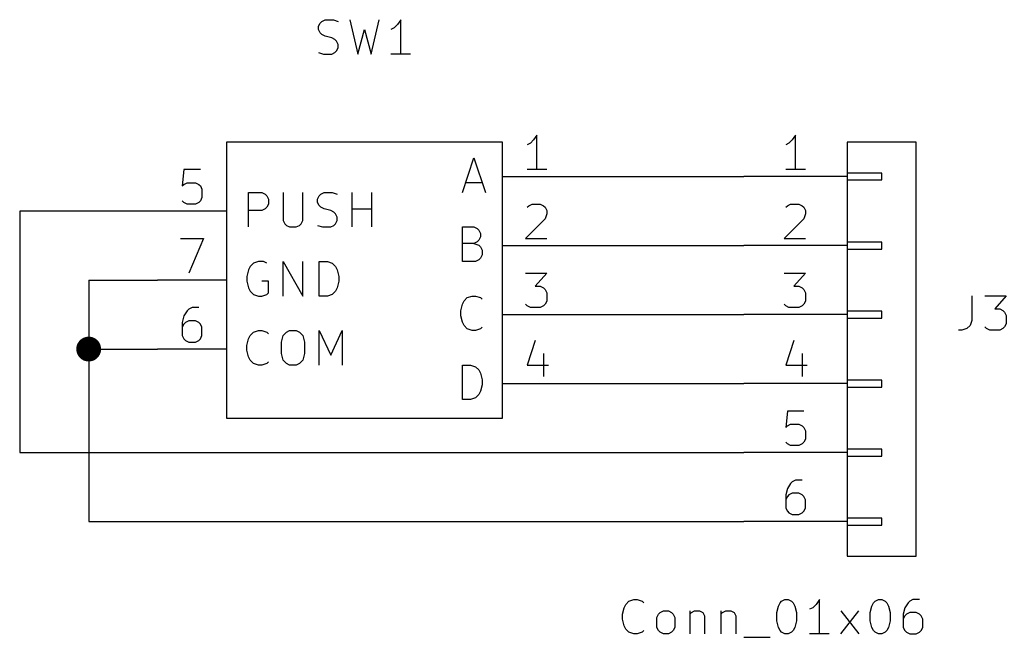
# Model space of a CAD drawing. Extents: x 2.13 to 7.05, y -4.22 to -1.47.
# Drawn here: x 2.6 to 4.031, y -4.218 to -3.323 of the extents above; entities that cross this region are included whole.
import ezdxf

# ---------------------------------------------------------------- set-up
doc = ezdxf.new("R2010")
doc.units = 0
doc.header["$MEASUREMENT"] = 0
doc.layers.add('BLACK', color=7, linetype='CONTINUOUS')

msp = doc.modelspace()

# ---------------------------------------------------------------- linework, layer by layer
at = {"layer": 'BLACK', "linetype": 'CONTINUOUS'}
for p, q in [((3.0333, -3.3323), (3.0357, -3.3276)), ((3.0333, -3.3371), (3.0333, -3.3323)), ((3.0357, -3.3276), (3.0381, -3.3252)), ((3.0381, -3.3252), (3.0429, -3.3228)), ((3.0429, -3.3228), (3.0548, -3.3228)), ((3.0548, -3.3228), (3.0619, -3.3252)), ((3.0786, -3.3228), (3.0905, -3.3728)), ((3.1095, -3.3728), (3.1214, -3.3228)), ((3.1476, -3.3299), (3.1429, -3.3347)), ((3.1524, -3.3228), (3.1476, -3.3299)), ((3.1524, -3.3728), (3.1524, -3.3228)), ((3.0357, -3.3419), (3.0333, -3.3371)), ((3.0381, -3.3442), (3.0357, -3.3419)), ((3.0429, -3.3466), (3.0381, -3.3442)), ((3.0524, -3.349), (3.0429, -3.3466)), ((3.0905, -3.3728), (3.1, -3.3371)), ((3.1, -3.3371), (3.1095, -3.3728)), ((3.1429, -3.3347), (3.1381, -3.3371)), ((3.0571, -3.3514), (3.0524, -3.349)), ((3.0595, -3.3538), (3.0571, -3.3514)), ((3.0619, -3.3585), (3.0595, -3.3538)), ((3.0619, -3.3633), (3.0619, -3.3585)), ((3.0333, -3.3704), (3.0405, -3.3728)), ((3.0405, -3.3728), (3.0524, -3.3728)), ((3.0524, -3.3728), (3.0571, -3.3704)), ((3.0571, -3.3704), (3.0595, -3.368)), ((3.0595, -3.368), (3.0619, -3.3633)), ((3.1667, -3.3728), (3.1381, -3.3728)), ((3.35, -3.4899), (3.3452, -3.497)), ((3.35, -3.5399), (3.35, -3.4899)), ((3.725, -3.4899), (3.7202, -3.497)), ((3.725, -3.5399), (3.725, -3.4899)), ((2.9, -3.5), (2.9, -3.9)), ((3.3, -3.5), (2.9, -3.5)), ((3.3, -3.9), (3.3, -3.5)), ((3.3405, -3.5018), (3.3357, -3.5042)), ((3.3452, -3.497), (3.3405, -3.5018)), ((3.7155, -3.5018), (3.7107, -3.5042)), ((3.7202, -3.497), (3.7155, -3.5018)), ((3.8, -3.5), (3.8, -4.1)), ((3.9, -3.5), (3.8, -3.5)), ((3.9, -4.1), (3.9, -3.5)), ((3.2419, -3.5731), (3.2586, -3.5231)), ((3.2586, -3.5231), (3.2752, -3.5731)), ((2.8381, -3.5399), (2.8357, -3.5637)), ((2.8619, -3.5399), (2.8381, -3.5399)), ((3.3643, -3.5399), (3.3357, -3.5399)), ((3.7393, -3.5399), (3.7107, -3.5399)), ((3.8, -3.545), (3.8, -3.555)), ((3.85, -3.545), (3.8, -3.545)), ((3.85, -3.555), (3.85, -3.545)), ((2.8357, -3.5637), (2.8381, -3.5613)), ((2.8381, -3.5613), (2.8429, -3.5589)), ((2.8429, -3.5589), (2.8548, -3.5589)), ((2.8548, -3.5589), (2.8595, -3.5613)), ((2.8595, -3.5613), (2.8619, -3.5637)), ((3.2467, -3.5588), (3.2705, -3.5588)), ((3.3, -3.55), (3.4, -3.55)), ((3.4, -3.55), (3.65, -3.55)), ((3.8, -3.55), (3.65, -3.55)), ((3.8, -3.555), (3.85, -3.555)), ((2.8619, -3.5637), (2.8643, -3.5684)), ((2.8643, -3.5684), (2.8643, -3.5804)), ((2.9319, -3.6231), (2.9319, -3.5731)), ((2.9319, -3.5731), (2.9509, -3.5731)), ((2.9509, -3.5731), (2.9557, -3.5755)), ((2.9557, -3.5755), (2.9581, -3.5779)), ((2.9819, -3.5731), (2.9819, -3.6136)), ((3.0105, -3.6136), (3.0105, -3.5731)), ((3.0343, -3.5779), (3.0367, -3.5755)), ((3.0367, -3.5755), (3.0414, -3.5731)), ((3.0414, -3.5731), (3.0533, -3.5731)), ((3.0533, -3.5731), (3.0605, -3.5755)), ((3.0819, -3.6231), (3.0819, -3.5731)), ((3.1105, -3.6231), (3.1105, -3.5731)), ((2.8381, -3.5875), (2.8357, -3.5851)), ((2.8429, -3.5899), (2.8381, -3.5875)), ((2.8548, -3.5899), (2.8429, -3.5899)), ((2.8595, -3.5875), (2.8548, -3.5899)), ((2.8619, -3.5851), (2.8595, -3.5875)), ((2.8643, -3.5804), (2.8619, -3.5851)), ((2.9581, -3.5779), (2.9605, -3.5827)), ((2.9605, -3.5898), (2.9581, -3.5946)), ((2.9605, -3.5827), (2.9605, -3.5898)), ((3.0319, -3.5827), (3.0343, -3.5779)), ((3.0319, -3.5874), (3.0319, -3.5827)), ((3.0343, -3.5922), (3.0319, -3.5874)), ((3.3381, -3.5923), (3.3429, -3.5899)), ((3.3429, -3.5899), (3.3548, -3.5899)), ((3.3548, -3.5899), (3.3595, -3.5923)), ((3.7131, -3.5923), (3.7179, -3.5899)), ((3.7179, -3.5899), (3.7298, -3.5899)), ((3.7298, -3.5899), (3.7345, -3.5923)), ((2.8, -3.6), (2.6, -3.6)), ((2.6, -3.6), (2.6, -3.95)), ((2.9, -3.6), (2.8, -3.6)), ((2.9509, -3.5993), (2.9319, -3.5993)), ((2.9557, -3.5969), (2.9509, -3.5993)), ((2.9581, -3.5946), (2.9557, -3.5969)), ((3.0367, -3.5946), (3.0343, -3.5922)), ((3.0414, -3.5969), (3.0367, -3.5946)), ((3.051, -3.5993), (3.0414, -3.5969)), ((3.0557, -3.6017), (3.051, -3.5993)), ((3.0581, -3.6041), (3.0557, -3.6017)), ((3.0605, -3.6088), (3.0581, -3.6041)), ((3.0819, -3.5969), (3.1105, -3.5969)), ((3.3357, -3.5946), (3.3381, -3.5923)), ((3.3595, -3.5923), (3.3619, -3.5946)), ((3.3619, -3.5946), (3.3643, -3.5994)), ((3.3643, -3.6042), (3.3619, -3.6113)), ((3.3643, -3.5994), (3.3643, -3.6042)), ((3.7107, -3.5946), (3.7131, -3.5923)), ((3.7345, -3.5923), (3.7369, -3.5946)), ((3.7369, -3.5946), (3.7393, -3.5994)), ((3.7393, -3.6042), (3.7369, -3.6113)), ((3.7393, -3.5994), (3.7393, -3.6042)), ((2.9819, -3.6136), (2.9843, -3.6184)), ((2.9843, -3.6184), (2.9867, -3.6208)), ((3.0057, -3.6208), (3.0081, -3.6184)), ((3.0081, -3.6184), (3.0105, -3.6136)), ((3.0557, -3.6208), (3.0581, -3.6184)), ((3.0581, -3.6184), (3.0605, -3.6136)), ((3.0605, -3.6136), (3.0605, -3.6088)), ((3.3619, -3.6113), (3.3333, -3.6399)), ((3.7369, -3.6113), (3.7083, -3.6399)), ((2.9867, -3.6208), (2.9914, -3.6231)), ((2.9914, -3.6231), (3.0009, -3.6231)), ((3.0009, -3.6231), (3.0057, -3.6208)), ((3.0319, -3.6208), (3.039, -3.6231)), ((3.039, -3.6231), (3.051, -3.6231)), ((3.051, -3.6231), (3.0557, -3.6208)), ((3.2419, -3.6731), (3.2419, -3.6231)), ((3.2419, -3.6231), (3.2586, -3.6231)), ((3.2586, -3.6231), (3.2633, -3.6255)), ((3.2633, -3.6255), (3.2657, -3.6279)), ((3.2657, -3.6279), (3.2681, -3.6327)), ((3.2681, -3.6327), (3.2681, -3.6374)), ((2.8333, -3.6399), (2.8667, -3.6399)), ((2.8667, -3.6399), (2.8452, -3.6899)), ((3.2586, -3.6469), (3.2419, -3.6469)), ((3.2633, -3.6446), (3.2586, -3.6469)), ((3.2586, -3.6469), (3.2657, -3.6493)), ((3.2657, -3.6422), (3.2633, -3.6446)), ((3.2681, -3.6374), (3.2657, -3.6422)), ((3.3333, -3.6399), (3.3643, -3.6399)), ((3.7083, -3.6399), (3.7393, -3.6399)), ((3.8, -3.645), (3.8, -3.655)), ((3.85, -3.645), (3.8, -3.645)), ((3.85, -3.655), (3.85, -3.645)), ((3.2657, -3.6493), (3.2681, -3.6517)), ((3.2681, -3.6517), (3.2705, -3.6565)), ((3.2705, -3.6565), (3.2705, -3.6636)), ((3.3, -3.65), (3.4, -3.65)), ((3.4, -3.65), (3.65, -3.65)), ((3.8, -3.65), (3.65, -3.65)), ((3.8, -3.655), (3.85, -3.655)), ((2.939, -3.6755), (2.9343, -3.6803)), ((2.9462, -3.6731), (2.939, -3.6755)), ((2.9533, -3.6731), (2.9462, -3.6731)), ((2.9581, -3.6755), (2.9533, -3.6731)), ((2.9819, -3.7231), (2.9819, -3.6731)), ((2.9819, -3.6731), (3.0105, -3.7231)), ((3.0105, -3.7231), (3.0105, -3.6731)), ((3.0343, -3.7231), (3.0343, -3.6731)), ((3.0343, -3.6731), (3.0462, -3.6731)), ((3.0462, -3.6731), (3.0533, -3.6755)), ((3.0533, -3.6755), (3.0581, -3.6803)), ((3.2609, -3.6731), (3.2419, -3.6731)), ((3.2657, -3.6708), (3.2609, -3.6731)), ((3.2681, -3.6684), (3.2657, -3.6708)), ((3.2705, -3.6636), (3.2681, -3.6684)), ((2.9319, -3.685), (2.9295, -3.6946)), ((2.9343, -3.6803), (2.9319, -3.685)), ((3.0581, -3.6803), (3.0605, -3.685)), ((3.0605, -3.685), (3.0629, -3.6946)), ((3.3333, -3.6899), (3.3643, -3.6899)), ((3.3643, -3.6899), (3.3476, -3.7089)), ((3.7083, -3.6899), (3.7393, -3.6899)), ((3.7393, -3.6899), (3.7226, -3.7089)), ((2.7, -3.7), (2.7, -3.8)), ((2.7, -3.7), (2.8, -3.7)), ((2.9, -3.7), (2.8, -3.7)), ((2.9295, -3.6946), (2.9295, -3.7017)), ((2.9295, -3.7017), (2.9319, -3.7112)), ((2.9605, -3.7017), (2.9509, -3.7017)), ((2.9605, -3.7184), (2.9605, -3.7017)), ((3.0629, -3.7017), (3.0605, -3.7112)), ((3.0629, -3.6946), (3.0629, -3.7017)), ((2.9319, -3.7112), (2.9343, -3.716)), ((2.9343, -3.716), (2.939, -3.7208)), ((2.9581, -3.7208), (2.9605, -3.7184)), ((3.0581, -3.716), (3.0533, -3.7208)), ((3.0605, -3.7112), (3.0581, -3.716)), ((3.3476, -3.7089), (3.3548, -3.7089)), ((3.3548, -3.7089), (3.3595, -3.7113)), ((3.3595, -3.7113), (3.3619, -3.7137)), ((3.3619, -3.7137), (3.3643, -3.7184)), ((3.3643, -3.7184), (3.3643, -3.7304)), ((3.7226, -3.7089), (3.7298, -3.7089)), ((3.7298, -3.7089), (3.7345, -3.7113)), ((3.7345, -3.7113), (3.7369, -3.7137)), ((3.7369, -3.7137), (3.7393, -3.7184)), ((3.7393, -3.7184), (3.7393, -3.7304)), ((2.939, -3.7208), (2.9462, -3.7231)), ((2.9462, -3.7231), (2.9509, -3.7231)), ((2.9509, -3.7231), (2.9581, -3.7208)), ((3.0462, -3.7231), (3.0343, -3.7231)), ((3.0533, -3.7208), (3.0462, -3.7231)), ((3.2419, -3.735), (3.2443, -3.7303)), ((3.2443, -3.7303), (3.249, -3.7255)), ((3.249, -3.7255), (3.2562, -3.7231)), ((3.2562, -3.7231), (3.2609, -3.7231)), ((3.2609, -3.7231), (3.2681, -3.7255)), ((3.2681, -3.7255), (3.2705, -3.7279)), ((3.3643, -3.7304), (3.3619, -3.7351)), ((3.7393, -3.7304), (3.7369, -3.7351)), ((3.9806, -3.7228), (3.9806, -3.7585)), ((3.9996, -3.7228), (4.0306, -3.7228)), ((4.0306, -3.7228), (4.0139, -3.7418)), ((2.8429, -3.7446), (2.8381, -3.7518)), ((2.8452, -3.7423), (2.8429, -3.7446)), ((2.85, -3.7399), (2.8452, -3.7423)), ((2.8595, -3.7399), (2.85, -3.7399)), ((3.2395, -3.7446), (3.2419, -3.735)), ((3.2395, -3.7517), (3.2395, -3.7446)), ((3.3357, -3.7375), (3.3333, -3.7351)), ((3.3405, -3.7399), (3.3357, -3.7375)), ((3.3548, -3.7399), (3.3405, -3.7399)), ((3.3595, -3.7375), (3.3548, -3.7399)), ((3.3619, -3.7351), (3.3595, -3.7375)), ((3.7107, -3.7375), (3.7083, -3.7351)), ((3.7155, -3.7399), (3.7107, -3.7375)), ((3.7298, -3.7399), (3.7155, -3.7399)), ((3.7345, -3.7375), (3.7298, -3.7399)), ((3.7369, -3.7351), (3.7345, -3.7375)), ((3.8, -3.745), (3.8, -3.755)), ((3.85, -3.745), (3.8, -3.745)), ((3.85, -3.755), (3.85, -3.745)), ((4.0139, -3.7418), (4.021, -3.7418)), ((4.021, -3.7418), (4.0258, -3.7442)), ((4.0258, -3.7442), (4.0282, -3.7466)), ((4.0282, -3.7466), (4.0306, -3.7514)), ((2.8381, -3.7518), (2.8357, -3.7613)), ((2.8357, -3.7613), (2.8357, -3.7804)), ((2.8405, -3.7613), (2.8381, -3.7637)), ((2.8452, -3.7589), (2.8405, -3.7613)), ((2.8548, -3.7589), (2.8452, -3.7589)), ((2.8595, -3.7613), (2.8548, -3.7589)), ((2.8619, -3.7637), (2.8595, -3.7613)), ((3.2419, -3.7612), (3.2395, -3.7517)), ((3.2443, -3.766), (3.2419, -3.7612)), ((3.3, -3.75), (3.4, -3.75)), ((3.4, -3.75), (3.65, -3.75)), ((3.8, -3.75), (3.65, -3.75)), ((3.8, -3.755), (3.85, -3.755)), ((3.9806, -3.7585), (3.9782, -3.7657)), ((4.0306, -3.7514), (4.0306, -3.7633)), ((2.8381, -3.7637), (2.8357, -3.7684)), ((2.8643, -3.7684), (2.8619, -3.7637)), ((2.8643, -3.7804), (2.8643, -3.7684)), ((2.9343, -3.7803), (2.939, -3.7755)), ((2.939, -3.7755), (2.9462, -3.7731)), ((2.9462, -3.7731), (2.9509, -3.7731)), ((2.9509, -3.7731), (2.9581, -3.7755)), ((2.9581, -3.7755), (2.9605, -3.7779)), ((2.9819, -3.7803), (2.9867, -3.7755)), ((2.9867, -3.7755), (2.9914, -3.7731)), ((2.9914, -3.7731), (3.0009, -3.7731)), ((3.0009, -3.7731), (3.0057, -3.7755)), ((3.0057, -3.7755), (3.0105, -3.7803)), ((3.0343, -3.8231), (3.0343, -3.7731)), ((3.0343, -3.7731), (3.051, -3.8088)), ((3.051, -3.8088), (3.0676, -3.7731)), ((3.0676, -3.7731), (3.0676, -3.8231)), ((3.249, -3.7708), (3.2443, -3.766)), ((3.2562, -3.7731), (3.249, -3.7708)), ((3.2609, -3.7731), (3.2562, -3.7731)), ((3.2681, -3.7708), (3.2609, -3.7731)), ((3.2705, -3.7684), (3.2681, -3.7708)), ((3.9663, -3.7728), (3.9615, -3.7728)), ((3.9734, -3.7704), (3.9663, -3.7728)), ((3.9782, -3.7657), (3.9734, -3.7704)), ((4.002, -3.7704), (3.9996, -3.768)), ((4.0068, -3.7728), (4.002, -3.7704)), ((4.021, -3.7728), (4.0068, -3.7728)), ((4.0258, -3.7704), (4.021, -3.7728)), ((4.0282, -3.768), (4.0258, -3.7704)), ((4.0306, -3.7633), (4.0282, -3.768)), ((2.8357, -3.7804), (2.8381, -3.7851)), ((2.8381, -3.7851), (2.8405, -3.7875)), ((2.8405, -3.7875), (2.8452, -3.7899)), ((2.8452, -3.7899), (2.8548, -3.7899)), ((2.8548, -3.7899), (2.8595, -3.7875)), ((2.8595, -3.7875), (2.8619, -3.7851)), ((2.8619, -3.7851), (2.8643, -3.7804)), ((2.9295, -3.7946), (2.9319, -3.785)), ((2.9319, -3.785), (2.9343, -3.7803)), ((2.9795, -3.7898), (2.9819, -3.7803)), ((2.9795, -3.8065), (2.9795, -3.7898)), ((3.0105, -3.7803), (3.0129, -3.7898)), ((3.0129, -3.7898), (3.0129, -3.8065)), ((3.3476, -3.7875), (3.3357, -3.8232)), ((3.7226, -3.7875), (3.7107, -3.8232)), ((2.7, -3.8), (2.8, -3.8)), ((2.7, -3.8), (2.7, -4.05)), ((2.9, -3.8), (2.8, -3.8)), ((2.9295, -3.8017), (2.9295, -3.7946)), ((2.9319, -3.8112), (2.9295, -3.8017)), ((2.9343, -3.816), (2.9319, -3.8112)), ((2.939, -3.8208), (2.9343, -3.816)), ((2.9605, -3.8184), (2.9581, -3.8208)), ((2.9819, -3.816), (2.9795, -3.8065)), ((2.9867, -3.8208), (2.9819, -3.816)), ((3.0105, -3.816), (3.0057, -3.8208)), ((3.0129, -3.8065), (3.0105, -3.816)), ((3.3595, -3.8065), (3.3595, -3.8399)), ((3.7345, -3.8065), (3.7345, -3.8399)), ((2.9462, -3.8231), (2.939, -3.8208)), ((2.9509, -3.8231), (2.9462, -3.8231)), ((2.9581, -3.8208), (2.9509, -3.8231)), ((2.9914, -3.8231), (2.9867, -3.8208)), ((3.0009, -3.8231), (2.9914, -3.8231)), ((3.0057, -3.8208), (3.0009, -3.8231)), ((3.2419, -3.8731), (3.2419, -3.8231)), ((3.2419, -3.8231), (3.2538, -3.8231)), ((3.2538, -3.8231), (3.2609, -3.8255)), ((3.2609, -3.8255), (3.2657, -3.8303)), ((3.2657, -3.8303), (3.2681, -3.835)), ((3.3357, -3.8232), (3.3667, -3.8232)), ((3.7107, -3.8232), (3.7417, -3.8232)), ((3.2681, -3.835), (3.2705, -3.8446)), ((3.2705, -3.8446), (3.2705, -3.8517)), ((3.8, -3.845), (3.8, -3.855)), ((3.85, -3.845), (3.8, -3.845)), ((3.85, -3.855), (3.85, -3.845)), ((3.2681, -3.8612), (3.2657, -3.866)), ((3.2705, -3.8517), (3.2681, -3.8612)), ((3.3, -3.85), (3.4, -3.85)), ((3.4, -3.85), (3.65, -3.85)), ((3.8, -3.85), (3.65, -3.85)), ((3.8, -3.855), (3.85, -3.855)), ((3.2538, -3.8731), (3.2419, -3.8731)), ((3.2609, -3.8708), (3.2538, -3.8731)), ((3.2657, -3.866), (3.2609, -3.8708)), ((3.7131, -3.8899), (3.7107, -3.9137)), ((3.7369, -3.8899), (3.7131, -3.8899)), ((2.9, -3.9), (3.3, -3.9)), ((3.7107, -3.9137), (3.7131, -3.9113)), ((3.7131, -3.9113), (3.7179, -3.9089)), ((3.7179, -3.9089), (3.7298, -3.9089)), ((3.7298, -3.9089), (3.7345, -3.9113)), ((3.7345, -3.9113), (3.7369, -3.9137)), ((3.7369, -3.9137), (3.7393, -3.9184)), ((3.7393, -3.9184), (3.7393, -3.9304)), ((3.7393, -3.9304), (3.7369, -3.9351)), ((3.7131, -3.9375), (3.7107, -3.9351)), ((3.7179, -3.9399), (3.7131, -3.9375)), ((3.7298, -3.9399), (3.7179, -3.9399)), ((3.7345, -3.9375), (3.7298, -3.9399)), ((3.7369, -3.9351), (3.7345, -3.9375)), ((3.8, -3.945), (3.8, -3.955)), ((3.85, -3.945), (3.8, -3.945)), ((3.85, -3.955), (3.85, -3.945)), ((2.6, -3.95), (3.65, -3.95)), ((3.8, -3.95), (3.65, -3.95)), ((3.8, -3.955), (3.85, -3.955)), ((3.725, -3.9899), (3.7202, -3.9923)), ((3.7345, -3.9899), (3.725, -3.9899)), ((3.7131, -4.0018), (3.7107, -4.0113)), ((3.7179, -3.9946), (3.7131, -4.0018)), ((3.7202, -3.9923), (3.7179, -3.9946)), ((3.7107, -4.0113), (3.7107, -4.0304)), ((3.7131, -4.0137), (3.7107, -4.0184)), ((3.7155, -4.0113), (3.7131, -4.0137)), ((3.7202, -4.0089), (3.7155, -4.0113)), ((3.7298, -4.0089), (3.7202, -4.0089)), ((3.7345, -4.0113), (3.7298, -4.0089)), ((3.7369, -4.0137), (3.7345, -4.0113)), ((3.7393, -4.0184), (3.7369, -4.0137)), ((3.7393, -4.0304), (3.7393, -4.0184)), ((3.7107, -4.0304), (3.7131, -4.0351)), ((3.7369, -4.0351), (3.7393, -4.0304)), ((3.7131, -4.0351), (3.7155, -4.0375)), ((3.7155, -4.0375), (3.7202, -4.0399)), ((3.7202, -4.0399), (3.7298, -4.0399)), ((3.7298, -4.0399), (3.7345, -4.0375)), ((3.7345, -4.0375), (3.7369, -4.0351)), ((3.8, -4.045), (3.8, -4.055)), ((3.85, -4.045), (3.8, -4.045)), ((3.85, -4.055), (3.85, -4.045)), ((2.7, -4.05), (3.65, -4.05)), ((3.8, -4.05), (3.65, -4.05)), ((3.8, -4.055), (3.85, -4.055)), ((3.8, -4.1), (3.9, -4.1)), ((3.4834, -4.1652), (3.4906, -4.1628)), ((3.4906, -4.1628), (3.4953, -4.1628)), ((3.4953, -4.1628), (3.5025, -4.1652)), ((3.7048, -4.1652), (3.7096, -4.1628)), ((3.7096, -4.1628), (3.7144, -4.1628)), ((3.7144, -4.1628), (3.7191, -4.1652)), ((3.7596, -4.1628), (3.7548, -4.1699)), ((3.7596, -4.2128), (3.7596, -4.1628)), ((3.8406, -4.1652), (3.8453, -4.1628)), ((3.8453, -4.1628), (3.8501, -4.1628)), ((3.8501, -4.1628), (3.8548, -4.1652)), ((3.8953, -4.1628), (3.8906, -4.1652)), ((3.9048, -4.1628), (3.8953, -4.1628)), ((3.4739, -4.1842), (3.4763, -4.1747)), ((3.4763, -4.1747), (3.4787, -4.1699)), ((3.4787, -4.1699), (3.4834, -4.1652)), ((3.5025, -4.1652), (3.5049, -4.1676)), ((3.6977, -4.1819), (3.7001, -4.1723)), ((3.7001, -4.1723), (3.7025, -4.1676)), ((3.7025, -4.1676), (3.7048, -4.1652)), ((3.7191, -4.1652), (3.7215, -4.1676)), ((3.7215, -4.1676), (3.7239, -4.1723)), ((3.7239, -4.1723), (3.7263, -4.1819)), ((3.7501, -4.1747), (3.7453, -4.1771)), ((3.7548, -4.1699), (3.7501, -4.1747)), ((3.8334, -4.1819), (3.8358, -4.1723)), ((3.8358, -4.1723), (3.8382, -4.1676)), ((3.8382, -4.1676), (3.8406, -4.1652)), ((3.8548, -4.1652), (3.8572, -4.1676)), ((3.8572, -4.1676), (3.8596, -4.1723)), ((3.8596, -4.1723), (3.862, -4.1819)), ((3.8834, -4.1747), (3.881, -4.1842)), ((3.8882, -4.1676), (3.8834, -4.1747)), ((3.8906, -4.1652), (3.8882, -4.1676)), ((3.4739, -4.1914), (3.4739, -4.1842)), ((3.4763, -4.2009), (3.4739, -4.1914)), ((3.5239, -4.189), (3.5263, -4.1842)), ((3.5239, -4.2033), (3.5239, -4.189)), ((3.5263, -4.1842), (3.5287, -4.1819)), ((3.5287, -4.1819), (3.5334, -4.1795)), ((3.5334, -4.1795), (3.5406, -4.1795)), ((3.5406, -4.1795), (3.5453, -4.1819)), ((3.5453, -4.1819), (3.5477, -4.1842)), ((3.5477, -4.1842), (3.5501, -4.189)), ((3.5501, -4.189), (3.5501, -4.2033)), ((3.5715, -4.1795), (3.5715, -4.2128)), ((3.5715, -4.1842), (3.5739, -4.1819)), ((3.5739, -4.1819), (3.5787, -4.1795)), ((3.5787, -4.1795), (3.5858, -4.1795)), ((3.5858, -4.1795), (3.5906, -4.1819)), ((3.5906, -4.1819), (3.5929, -4.1866)), ((3.5929, -4.1866), (3.5929, -4.2128)), ((3.6168, -4.1795), (3.6168, -4.2128)), ((3.6168, -4.1842), (3.6191, -4.1819)), ((3.6191, -4.1819), (3.6239, -4.1795)), ((3.6239, -4.1795), (3.631, -4.1795)), ((3.631, -4.1795), (3.6358, -4.1819)), ((3.6358, -4.1819), (3.6382, -4.1866)), ((3.6382, -4.1866), (3.6382, -4.2128)), ((3.6977, -4.1938), (3.6977, -4.1819)), ((3.7263, -4.1819), (3.7263, -4.1938)), ((3.7906, -4.2128), (3.8167, -4.1795)), ((3.7906, -4.1795), (3.8167, -4.2128)), ((3.8334, -4.1938), (3.8334, -4.1819)), ((3.862, -4.1819), (3.862, -4.1938)), ((3.881, -4.1842), (3.881, -4.2033)), ((3.8834, -4.1866), (3.881, -4.1914)), ((3.8858, -4.1842), (3.8834, -4.1866)), ((3.8906, -4.1819), (3.8858, -4.1842)), ((3.9001, -4.1819), (3.8906, -4.1819)), ((3.9048, -4.1842), (3.9001, -4.1819)), ((3.9072, -4.1866), (3.9048, -4.1842)), ((3.9096, -4.1914), (3.9072, -4.1866)), ((3.9096, -4.2033), (3.9096, -4.1914)), ((3.4787, -4.2057), (3.4763, -4.2009)), ((3.4834, -4.2104), (3.4787, -4.2057)), ((3.5263, -4.208), (3.5239, -4.2033)), ((3.5501, -4.2033), (3.5477, -4.208)), ((3.7001, -4.2033), (3.6977, -4.1938)), ((3.7025, -4.208), (3.7001, -4.2033)), ((3.7239, -4.2033), (3.7215, -4.208)), ((3.7263, -4.1938), (3.7239, -4.2033)), ((3.8358, -4.2033), (3.8334, -4.1938)), ((3.8382, -4.208), (3.8358, -4.2033)), ((3.8596, -4.2033), (3.8572, -4.208)), ((3.862, -4.1938), (3.8596, -4.2033)), ((3.881, -4.2033), (3.8834, -4.208)), ((3.9072, -4.208), (3.9096, -4.2033)), ((3.4906, -4.2128), (3.4834, -4.2104)), ((3.4953, -4.2128), (3.4906, -4.2128)), ((3.5025, -4.2104), (3.4953, -4.2128)), ((3.5049, -4.208), (3.5025, -4.2104)), ((3.5287, -4.2104), (3.5263, -4.208)), ((3.5334, -4.2128), (3.5287, -4.2104)), ((3.5406, -4.2128), (3.5334, -4.2128)), ((3.5453, -4.2104), (3.5406, -4.2128)), ((3.5477, -4.208), (3.5453, -4.2104)), ((3.6501, -4.2176), (3.6882, -4.2176)), ((3.7048, -4.2104), (3.7025, -4.208)), ((3.7096, -4.2128), (3.7048, -4.2104)), ((3.7144, -4.2128), (3.7096, -4.2128)), ((3.7191, -4.2104), (3.7144, -4.2128)), ((3.7215, -4.208), (3.7191, -4.2104)), ((3.7739, -4.2128), (3.7453, -4.2128)), ((3.8406, -4.2104), (3.8382, -4.208)), ((3.8453, -4.2128), (3.8406, -4.2104)), ((3.8501, -4.2128), (3.8453, -4.2128)), ((3.8548, -4.2104), (3.8501, -4.2128)), ((3.8572, -4.208), (3.8548, -4.2104)), ((3.8834, -4.208), (3.8858, -4.2104)), ((3.8858, -4.2104), (3.8906, -4.2128)), ((3.8906, -4.2128), (3.9001, -4.2128)), ((3.9001, -4.2128), (3.9048, -4.2104)), ((3.9048, -4.2104), (3.9072, -4.208))]:
    msp.add_line(p, q, dxfattribs=at)
at = {"layer": 'BLACK', "const_width": 0.018}
msp.add_lwpolyline([(2.691, -3.8, 1), (2.709, -3.8, 1)], format="xyb", close=True, dxfattribs=at)

doc.saveas('drawing.dxf')
